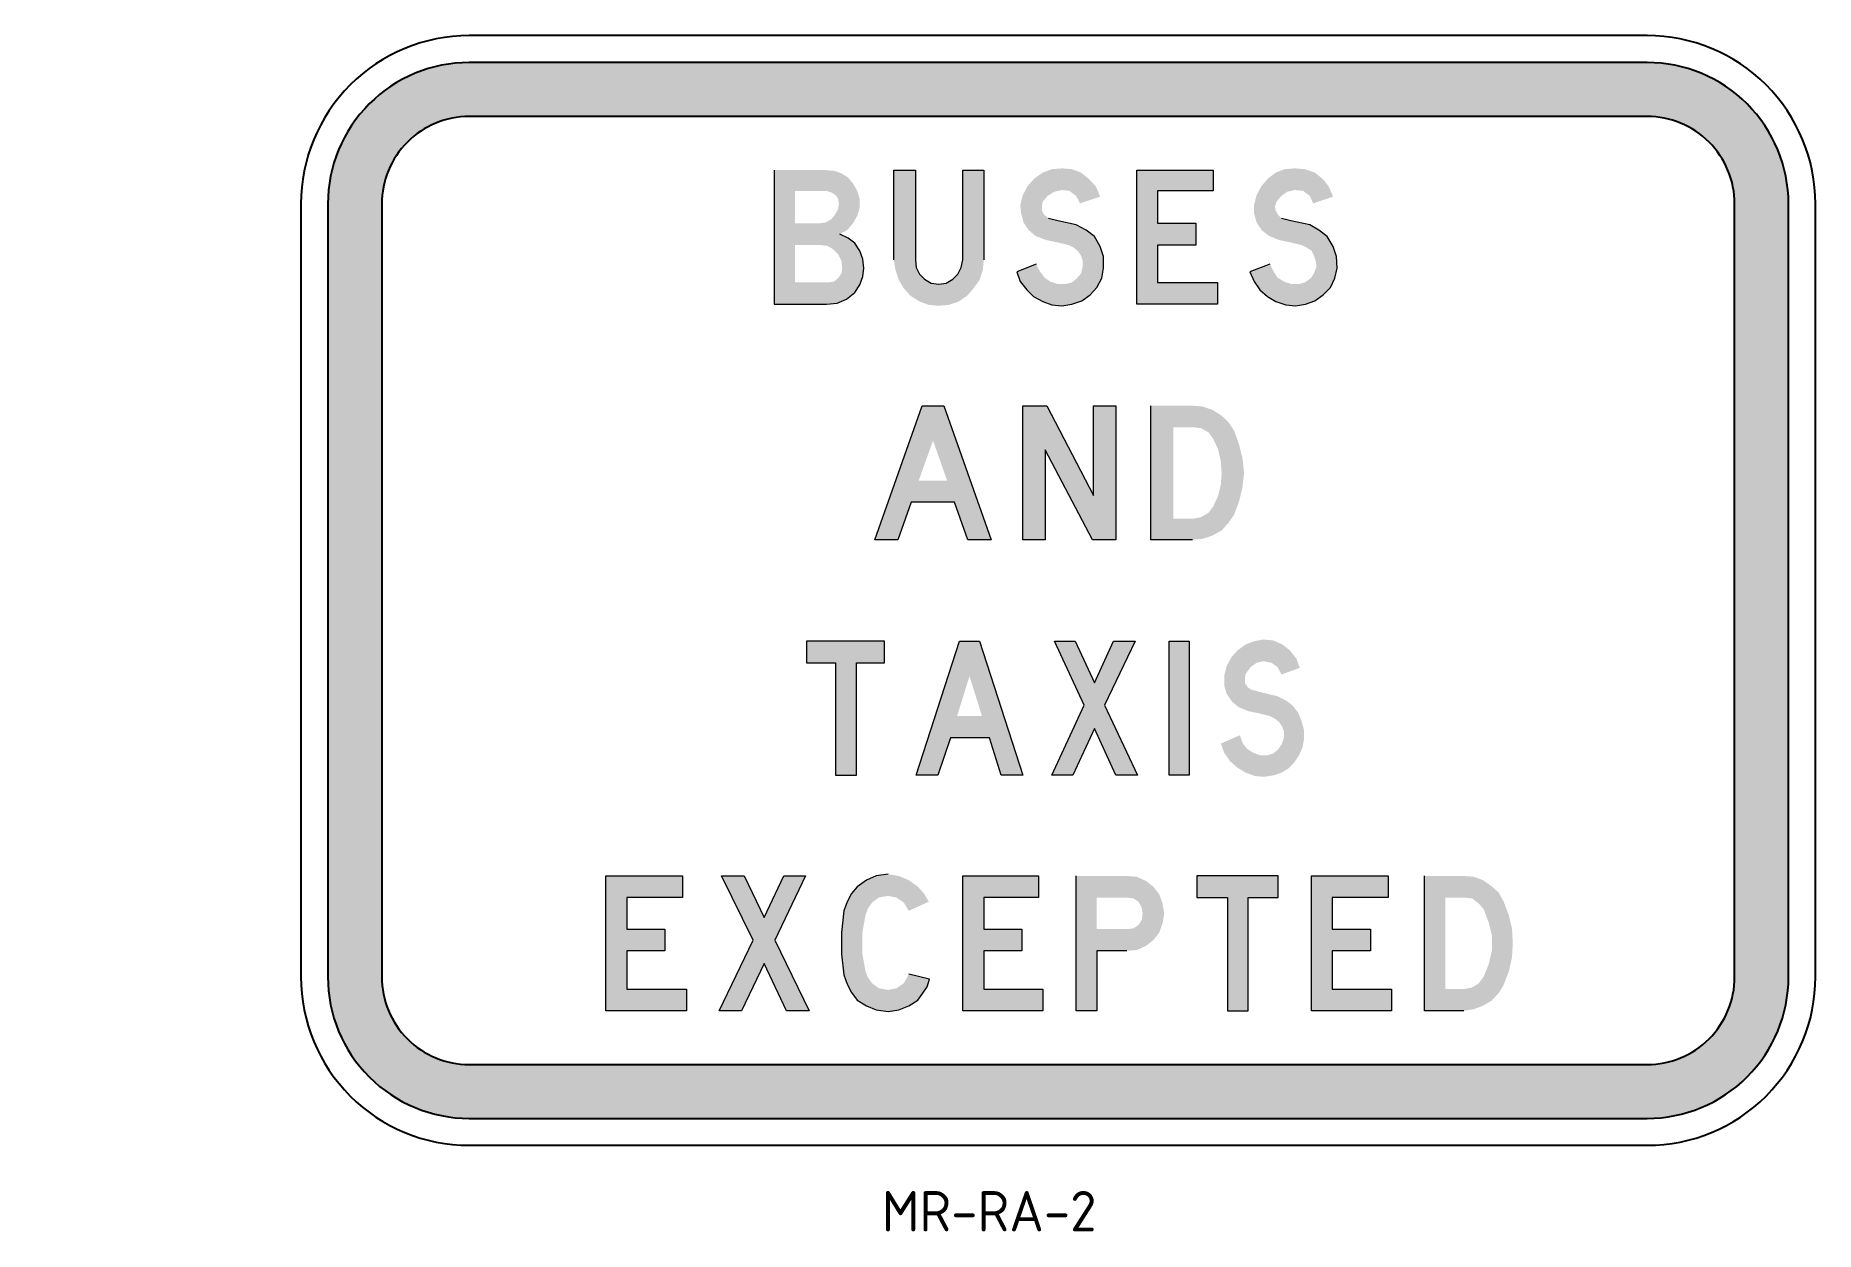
# Model space of a CAD drawing. Extents: x 151 to 284, y 173 to 262.
import ezdxf

# ---------------------------------------------------------------- set-up
doc = ezdxf.new("R2010")
doc.units = 0
doc.linetypes.add('CENTERX2', pattern=[101.6, 63.5, -12.7, 12.7, -12.7])
doc.layers.get('0').update_dxf_attribs({"linetype": 'CONTINUOUS'})
doc.layers.add('L35', color=3, linetype='CONTINUOUS')
doc.layers.add('T25', color=1, linetype='CONTINUOUS')
doc.styles.add('ISO', font='iso3098b.shx')

msp = doc.modelspace()

# ---------------------------------------------------------------- hatches: boundary and pattern name
at = {"layer": 'T25', "linetype": 'CENTERX2'}
h = msp.add_hatch(color=256, dxfattribs=at)
h.paths.add_polyline_path([(233.29, 252.03), (238.97, 252.03), (238.97, 250.49), (234.83, 250.49), (234.83, 248.08), (237.68, 248.08), (237.68, 246.47), (234.83, 246.47), (234.83, 243.69), (239.28, 243.69), (239.28, 242.08), (233.29, 242.08)])
h.paths.add_polyline_path([(246.39, 249.56), (247.87, 250.06), (247.56, 250.8), (247.13, 251.35), (246.51, 251.85), (245.77, 252.1), (245.03, 252.16), (244.29, 252.1), (243.61, 251.85), (243.05, 251.42), (242.56, 250.86), (242.19, 250.18), (242, 249.44), (242, 248.82), (242.19, 248.14), (242.56, 247.58), (243.11, 247.15), (243.86, 246.84), (244.72, 246.66), (245.53, 246.47), (245.9, 246.29), (246.27, 246.04), (246.45, 245.67), (246.58, 245.3), (246.64, 244.87), (246.45, 244.37), (246.21, 244), (245.77, 243.69), (245.34, 243.57), (244.78, 243.57), (244.23, 243.75), (243.73, 244.06), (243.42, 244.56), (243.18, 245.05), (241.69, 244.49), (242, 243.75), (242.44, 243.13), (242.99, 242.64), (243.61, 242.27), (244.35, 242.02), (245.09, 241.96), (245.83, 242.08), (246.51, 242.33), (247.13, 242.76), (247.69, 243.32), (248, 244), (248.18, 244.74), (248.12, 245.61), (247.87, 246.35), (247.44, 247.09), (246.82, 247.58), (246.14, 247.96), (244.72, 248.26), (244.04, 248.45), (243.79, 248.7), (243.61, 249.01), (243.55, 249.32), (243.67, 249.69), (244.04, 250.12), (244.47, 250.43), (245.03, 250.55), (245.65, 250.49), (246.14, 250.12)])
h.paths.add_polyline_path([(229.08, 249.56), (230.57, 250.06), (230.26, 250.8), (229.76, 251.35), (229.15, 251.85), (228.47, 252.1), (227.73, 252.16), (226.98, 252.1), (226.3, 251.85), (225.69, 251.42), (225.19, 250.86), (224.82, 250.18), (224.63, 249.44), (224.7, 248.82), (224.88, 248.14), (225.25, 247.58), (225.75, 247.15), (226.55, 246.84), (227.42, 246.66), (228.22, 246.47), (228.59, 246.29), (228.9, 246.04), (229.15, 245.67), (229.27, 245.3), (229.27, 244.87), (229.15, 244.37), (228.84, 244), (228.47, 243.69), (227.97, 243.57), (227.42, 243.57), (226.86, 243.75), (226.43, 244.06), (226.06, 244.56), (225.81, 245.05), (224.39, 244.49), (224.63, 243.75), (225.13, 243.13), (225.62, 242.64), (226.3, 242.27), (226.98, 242.02), (227.73, 241.96), (228.47, 242.08), (229.21, 242.33), (229.83, 242.76), (230.32, 243.32), (230.69, 244), (230.82, 244.74), (230.82, 245.61), (230.57, 246.35), (230.14, 247.09), (229.52, 247.58), (228.78, 247.96), (227.42, 248.26), (226.74, 248.45), (226.43, 248.7), (226.24, 249.01), (226.24, 249.32), (226.3, 249.69), (226.67, 250.12), (227.17, 250.43), (227.73, 250.55), (228.28, 250.49), (228.78, 250.12)])
h.paths.add_polyline_path([(215.24, 245.36), (215.24, 252.03), (216.85, 252.03), (216.85, 245.36), (216.91, 244.8), (217.16, 244.31), (217.53, 243.94), (218.02, 243.63), (218.58, 243.57), (219.13, 243.63), (219.63, 243.94), (220, 244.31), (220.25, 244.8), (220.37, 245.36), (220.37, 252.03), (221.92, 252.03), (221.92, 245.36), (221.85, 244.62), (221.61, 243.88), (221.17, 243.26), (220.68, 242.7), (220.06, 242.27), (219.32, 242.02), (218.58, 241.96), (217.84, 242.02), (217.16, 242.27), (216.48, 242.7), (215.98, 243.26), (215.61, 243.88), (215.36, 244.62)])
h.paths.add_polyline_path([(210.36, 243.69), (207.89, 243.69), (207.89, 246.47), (209.74, 246.47), (210.3, 246.41), (210.73, 246.16), (211.1, 245.79), (211.35, 245.3), (211.41, 244.74), (211.35, 244.37), (211.1, 244), (210.79, 243.75)], flags=16)
h.paths.add_polyline_path([(209.74, 248.08), (207.89, 248.08), (207.89, 250.49), (210.23, 250.49), (210.6, 250.37), (210.91, 250.18), (211.1, 249.93), (211.16, 249.56), (211.1, 249.13), (210.85, 248.7), (210.6, 248.39), (210.17, 248.14)], flags=16)
h.paths.add_polyline_path([(206.34, 252.03), (206.34, 242.08), (210.23, 242.08), (211.04, 242.15), (211.72, 242.45), (212.34, 242.95), (212.71, 243.51), (212.95, 244.12), (213.02, 244.74), (212.95, 245.42), (212.71, 246.04), (212.34, 246.6), (211.84, 246.97), (211.22, 247.28), (211.78, 247.58), (212.21, 248.08), (212.52, 248.64), (212.71, 249.25), (212.71, 249.87), (212.52, 250.49), (212.21, 251.05), (211.84, 251.48), (211.35, 251.79), (210.85, 251.97), (210.23, 252.03)])
h.paths.add_polyline_path([(151.49, 236.26), (151.49, 240.29), (155.24, 240.29), (155.24, 236.26)], flags=9)
h.paths.add_polyline_path([(151.49, 244.89), (151.49, 249.16), (155.24, 249.16), (155.24, 244.89)], flags=9)
h.paths.add_polyline_path([(151.49, 254.88), (151.49, 259.16), (155.24, 259.16), (155.24, 254.88)], flags=9)
h = msp.add_hatch(color=256, dxfattribs=at)
edge = h.paths.add_edge_path(flags=16)
edge.add_line((177.2, 249.52), (177.2, 192.12))
edge.add_arc((183.7, 192.12), 6.5, 180, 270)
edge.add_line((183.7, 185.62), (271.2, 185.62))
edge.add_arc((271.2, 192.12), 6.5, 270, 360)
edge.add_line((277.7, 192.12), (277.7, 249.52))
edge.add_arc((271.2, 249.52), 6.5, 0, 90)
edge.add_line((271.2, 256.02), (183.7, 256.02))
edge.add_arc((183.7, 249.52), 6.5, 90, 180)
edge = h.paths.add_edge_path()
edge.add_line((173.2, 249.52), (173.2, 192.12))
edge.add_arc((183.7, 192.12), 10.5, 180, 270)
edge.add_line((183.7, 181.62), (271.2, 181.62))
edge.add_arc((271.2, 192.12), 10.5, 270, 360)
edge.add_line((281.7, 192.12), (281.7, 249.52))
edge.add_arc((271.2, 249.52), 10.5, 360, 450)
edge.add_line((271.2, 260.02), (183.7, 260.02))
edge.add_arc((183.7, 249.52), 10.5, 90, 180)
h = msp.add_hatch(color=256, dxfattribs=at)
h.paths.add_polyline_path([(224.82, 234.54), (226.61, 234.54), (230.07, 227.87), (230.07, 234.54), (231.74, 234.54), (231.74, 224.59), (230.01, 224.59), (226.49, 231.27), (226.49, 224.59), (224.82, 224.59)])
h.paths.add_polyline_path([(219.2, 228.98), (217.09, 228.98), (218.15, 231.95)], flags=16)
h.paths.add_polyline_path([(213.82, 224.59), (217.34, 234.54), (218.95, 234.54), (222.47, 224.59), (220.74, 224.59), (219.75, 227.37), (216.54, 227.37), (215.55, 224.59)])
h.paths.add_polyline_path([(237.43, 226.14), (236.01, 226.14), (236.01, 232.94), (237.43, 232.94), (238.05, 232.87), (238.6, 232.57), (238.97, 232.07), (239.34, 231.27), (239.53, 230.4), (239.59, 229.54), (239.53, 228.67), (239.34, 227.87), (238.97, 227.06), (238.6, 226.57), (238.05, 226.26)], flags=16)
h.paths.add_polyline_path([(237.43, 224.59), (234.34, 224.59), (234.34, 234.54), (237.43, 234.54), (238.17, 234.48), (238.91, 234.23), (239.59, 233.8), (240.09, 233.31), (240.52, 232.69), (240.89, 231.64), (241.14, 230.65), (241.26, 229.54), (241.14, 228.49), (240.89, 227.44), (240.52, 226.45), (240.09, 225.83), (239.59, 225.27), (238.91, 224.9), (238.17, 224.65)])
h = msp.add_hatch(color=256, dxfattribs=at)
h.paths.add_polyline_path([(235.7, 217.05), (237.18, 217.05), (237.18, 207.1), (235.7, 207.1)])
h.paths.add_polyline_path([(227.17, 217.05), (228.71, 217.05), (230.14, 213.96), (231.56, 217.05), (233.16, 217.05), (230.88, 212.29), (233.35, 207.1), (231.74, 207.1), (230.14, 210.56), (228.53, 207.1), (226.98, 207.1), (229.39, 212.29)])
h.paths.add_polyline_path([(221.79, 211.49), (219.94, 211.49), (220.86, 214.46)], flags=16)
h.paths.add_polyline_path([(216.91, 207.1), (220.12, 217.05), (221.61, 217.05), (224.82, 207.1), (223.21, 207.1), (222.35, 209.88), (219.44, 209.88), (218.52, 207.1)])
h.paths.add_polyline_path([(208.75, 217.05), (208.75, 215.45), (210.91, 215.45), (210.91, 207.1), (212.46, 207.1), (212.46, 215.45), (214.56, 215.45), (214.56, 217.05)])
h.paths.add_polyline_path([(244.04, 214.58), (245.4, 215.07), (245.15, 215.75), (244.66, 216.37), (244.1, 216.81), (243.42, 217.11), (242.68, 217.18), (242, 217.05), (241.38, 216.81), (240.77, 216.37), (240.33, 215.88), (239.96, 215.2), (239.78, 214.46), (239.78, 213.78), (239.96, 213.16), (240.33, 212.6), (240.83, 212.17), (241.57, 211.86), (242.44, 211.68), (243.18, 211.49), (243.55, 211.3), (243.86, 211.06), (244.1, 210.69), (244.23, 210.32), (244.23, 209.88), (244.04, 209.39), (243.79, 209.02), (243.42, 208.71), (242.99, 208.58), (242.44, 208.58), (241.94, 208.77), (241.45, 209.08), (241.14, 209.51), (240.95, 210.07), (239.53, 209.45), (239.78, 208.77), (240.21, 208.15), (240.77, 207.66), (241.38, 207.29), (242.06, 207.04), (242.74, 206.98), (243.49, 207.1), (244.04, 207.29), (244.54, 207.6), (244.97, 208.03), (245.34, 208.58), (245.59, 209.14), (245.71, 209.76), (245.71, 210.44), (245.53, 211.12), (245.28, 211.74), (244.85, 212.29), (244.35, 212.66), (243.73, 212.97), (242.44, 213.28), (241.76, 213.47), (241.51, 213.65), (241.32, 213.96), (241.32, 214.33), (241.38, 214.64), (241.76, 215.14), (242.19, 215.45), (242.68, 215.57), (243.3, 215.45), (243.73, 215.14)])
h = msp.add_hatch(color=256, dxfattribs=at)
h.paths.add_polyline_path([(246.27, 199.62), (251.95, 199.62), (251.95, 198.02), (247.81, 198.02), (247.81, 195.67), (250.66, 195.67), (250.66, 194.06), (247.81, 194.06), (247.81, 191.22), (252.2, 191.22), (252.2, 189.61), (246.27, 189.61)])
h.paths.add_polyline_path([(237.74, 199.62), (237.74, 198.02), (240.02, 198.02), (240.02, 189.61), (241.57, 189.61), (241.57, 198.02), (243.79, 198.02), (243.79, 199.62)])
h.paths.add_polyline_path([(220.37, 199.62), (225.99, 199.62), (225.99, 198.02), (221.92, 198.02), (221.92, 195.67), (224.76, 195.67), (224.76, 194.06), (221.92, 194.06), (221.92, 191.22), (226.3, 191.22), (226.3, 189.61), (220.37, 189.61)])
h.paths.add_polyline_path([(202.45, 199.62), (204.12, 199.62), (205.6, 196.53), (207.08, 199.62), (208.69, 199.62), (206.4, 194.86), (208.94, 189.61), (207.27, 189.61), (205.6, 193.13), (203.93, 189.61), (202.26, 189.61), (204.8, 194.86)])
h.paths.add_polyline_path([(193.86, 199.62), (199.54, 199.62), (199.54, 198.02), (195.4, 198.02), (195.4, 195.67), (198.24, 195.67), (198.24, 194.06), (195.4, 194.06), (195.4, 191.22), (199.85, 191.22), (199.85, 189.61), (193.86, 189.61)])
h.paths.add_polyline_path([(257.58, 191.22), (256.22, 191.22), (256.22, 198.02), (257.58, 198.02), (258.2, 197.95), (258.69, 197.58), (259.06, 197.15), (259.43, 196.16), (259.68, 195.17), (259.68, 194.12), (259.43, 193.07), (259.06, 192.14), (258.69, 191.65), (258.2, 191.34)], flags=16)
h.paths.add_polyline_path([(257.58, 189.61), (254.67, 189.61), (254.67, 199.62), (257.58, 199.62), (258.32, 199.56), (259, 199.31), (259.62, 198.88), (260.17, 198.39), (260.54, 197.71), (260.92, 196.72), (261.16, 195.73), (261.22, 194.62), (261.16, 193.57), (260.92, 192.52), (260.54, 191.53), (260.17, 190.91), (259.62, 190.35), (259, 189.98), (258.32, 189.73)])
h.paths.add_polyline_path([(232.55, 195.67), (230.32, 195.67), (230.32, 198.02), (232.55, 198.02), (233.04, 197.95), (233.41, 197.71), (233.66, 197.27), (233.72, 196.84), (233.66, 196.35), (233.41, 195.98), (233.04, 195.73)], flags=16)
h.paths.add_polyline_path([(232.55, 194.06), (230.32, 194.06), (230.32, 189.61), (228.78, 189.61), (228.78, 199.62), (232.55, 199.62), (233.29, 199.56), (233.97, 199.25), (234.52, 198.82), (234.96, 198.26), (235.2, 197.58), (235.33, 196.84), (235.2, 196.1), (234.96, 195.42), (234.52, 194.86), (233.97, 194.43), (233.29, 194.12)])
h.paths.add_polyline_path([(214.81, 199.75), (213.94, 199.62), (213.2, 199.31), (212.52, 198.82), (212.09, 198.33), (211.78, 197.71), (211.53, 197.03), (211.35, 195.42), (211.35, 193.81), (211.53, 192.27), (211.78, 191.59), (212.09, 190.97), (212.52, 190.41), (213.2, 189.98), (213.94, 189.67), (214.81, 189.55), (215.61, 189.67), (216.35, 189.98), (217.03, 190.41), (217.4, 190.91), (217.71, 191.4), (217.9, 191.96), (216.35, 192.33), (216.17, 191.96), (215.98, 191.65), (215.43, 191.28), (214.81, 191.16), (214.13, 191.28), (213.63, 191.65), (213.32, 192.08), (213.14, 192.52), (212.89, 193.94), (212.89, 195.36), (213.14, 196.72), (213.32, 197.21), (213.63, 197.65), (214.13, 198.02), (214.81, 198.14), (215.43, 198.02), (215.98, 197.65), (216.35, 197.03), (217.84, 197.71), (217.47, 198.33), (217.03, 198.82), (216.35, 199.31), (215.61, 199.62)])

# ---------------------------------------------------------------- linework, layer by layer
at = {"color": 1, "lineweight": 0}
for points in [[(206.34, 252.03), (206.34, 242.08), (210.23, 242.08), (211.04, 242.15), (211.72, 242.45), (212.34, 242.95), (212.71, 243.51), (212.95, 244.12), (213.02, 244.74), (212.95, 245.42), (212.71, 246.04), (212.34, 246.6), (211.84, 246.97), (211.22, 247.28)], [(215.24, 252.03), (216.85, 252.03), (216.85, 245.36), (216.91, 244.8), (217.16, 244.31), (217.53, 243.94), (218.02, 243.63), (218.58, 243.57), (219.13, 243.63), (219.63, 243.94), (220, 244.31), (220.25, 244.8), (220.37, 245.36), (220.37, 252.03), (221.92, 252.03), (221.92, 245.36)], [(215.24, 245.36), (215.24, 252.03)], [(233.29, 252.03), (238.97, 252.03), (238.97, 250.49), (234.83, 250.49), (234.83, 248.08), (237.68, 248.08), (237.68, 246.47), (234.83, 246.47), (234.83, 243.69), (239.28, 243.69), (239.28, 242.08), (233.29, 242.08), (233.29, 252.03), (233.29, 252.03)], [(225.81, 245.05), (224.39, 244.49), (224.63, 243.75), (225.13, 243.13), (225.62, 242.64), (226.3, 242.27), (226.98, 242.02), (227.73, 241.96), (228.47, 242.08), (229.21, 242.33), (229.83, 242.76), (230.32, 243.32), (230.69, 244), (230.82, 244.74), (230.82, 245.61), (230.57, 246.35), (230.14, 247.09), (229.52, 247.58), (228.78, 247.96), (227.42, 248.26), (226.74, 248.45)], [(243.18, 245.05), (241.69, 244.49), (242, 243.75), (242.44, 243.13), (242.99, 242.64), (243.61, 242.27), (244.35, 242.02), (245.09, 241.96), (245.83, 242.08), (246.51, 242.33), (247.13, 242.76), (247.69, 243.32), (248, 244), (248.18, 244.74), (248.12, 245.61), (247.87, 246.35), (247.44, 247.09), (246.82, 247.58), (246.14, 247.96), (244.72, 248.26), (244.04, 248.45)], [(213.82, 224.59), (217.34, 234.54), (218.95, 234.54), (222.47, 224.59), (220.74, 224.59), (219.75, 227.37), (216.54, 227.37), (215.55, 224.59), (213.82, 224.59), (213.82, 224.59)], [(224.82, 234.54), (226.61, 234.54), (230.07, 227.87), (230.07, 234.54), (231.74, 234.54), (231.74, 224.59), (230.01, 224.59), (226.49, 231.27), (226.49, 224.59), (224.82, 224.59), (224.82, 234.54), (224.82, 234.54)], [(237.43, 224.59), (234.34, 224.59), (234.34, 234.54)], [(208.75, 217.05), (208.75, 215.45), (210.91, 215.45), (210.91, 207.1), (212.46, 207.1), (212.46, 215.45), (214.56, 215.45), (214.56, 217.05), (208.75, 217.05), (208.75, 217.05)], [(216.91, 207.1), (220.12, 217.05), (221.61, 217.05), (224.82, 207.1), (223.21, 207.1), (222.35, 209.88), (219.44, 209.88), (218.52, 207.1), (216.91, 207.1), (216.91, 207.1)], [(227.17, 217.05), (228.71, 217.05), (230.14, 213.96), (231.56, 217.05), (233.16, 217.05), (230.88, 212.29), (233.35, 207.1), (231.74, 207.1), (230.14, 210.56), (228.53, 207.1), (226.98, 207.1), (229.39, 212.29), (227.17, 217.05), (227.17, 217.05)], [(235.7, 217.05), (237.18, 217.05), (237.18, 207.1), (235.7, 207.1), (235.7, 217.05), (235.7, 217.05)], [(214.81, 199.75), (213.94, 199.62), (213.2, 199.31), (212.52, 198.82), (212.09, 198.33), (211.78, 197.71), (211.53, 197.03), (211.35, 195.42), (211.35, 193.81), (211.53, 192.27), (211.78, 191.59), (212.09, 190.97), (212.52, 190.41), (213.2, 189.98), (213.94, 189.67), (214.81, 189.55), (215.61, 189.67), (216.35, 189.98), (217.03, 190.41), (217.4, 190.91), (217.71, 191.4), (217.9, 191.96), (216.35, 192.33)], [(193.86, 199.62), (199.54, 199.62), (199.54, 198.02), (195.4, 198.02), (195.4, 195.67), (198.24, 195.67), (198.24, 194.06), (195.4, 194.06), (195.4, 191.22), (199.85, 191.22), (199.85, 189.61), (193.86, 189.61), (193.86, 199.62), (193.86, 199.62)], [(202.45, 199.62), (204.12, 199.62), (205.6, 196.53), (207.08, 199.62), (208.69, 199.62), (206.4, 194.86), (208.94, 189.61), (207.27, 189.61), (205.6, 193.13), (203.93, 189.61), (202.26, 189.61), (204.8, 194.86), (202.45, 199.62), (202.45, 199.62)], [(220.37, 199.62), (225.99, 199.62), (225.99, 198.02), (221.92, 198.02), (221.92, 195.67), (224.76, 195.67), (224.76, 194.06), (221.92, 194.06), (221.92, 191.22), (226.3, 191.22), (226.3, 189.61), (220.37, 189.61), (220.37, 199.62), (220.37, 199.62)], [(232.55, 194.06), (230.32, 194.06), (230.32, 189.61), (228.78, 189.61), (228.78, 199.62)], [(237.74, 199.62), (237.74, 198.02), (240.02, 198.02), (240.02, 189.61), (241.57, 189.61), (241.57, 198.02), (243.79, 198.02), (243.79, 199.62), (237.74, 199.62), (237.74, 199.62)], [(246.27, 199.62), (251.95, 199.62), (251.95, 198.02), (247.81, 198.02), (247.81, 195.67), (250.66, 195.67), (250.66, 194.06), (247.81, 194.06), (247.81, 191.22), (252.2, 191.22), (252.2, 189.61), (246.27, 189.61), (246.27, 199.62), (246.27, 199.62)], [(257.58, 189.61), (254.67, 189.61), (254.67, 199.62)]]:
    msp.add_lwpolyline(points, dxfattribs=at)
at = {"layer": 'L35'}
for points in [[(171.2, 249.52), (171.2, 192.12, 0.414214), (183.7, 179.62), (271.2, 179.62, 0.414214), (283.7, 192.12), (283.7, 249.52, 0.414214), (271.2, 262.02), (183.7, 262.02, 0.414214)], [(173.2, 249.52), (173.2, 192.12, 0.414214), (183.7, 181.62), (271.2, 181.62, 0.414214), (281.7, 192.12), (281.7, 249.52, 0.414214), (271.2, 260.02), (183.7, 260.02, 0.414214)], [(177.2, 249.52), (177.2, 192.12, 0.414214), (183.7, 185.62), (271.2, 185.62, 0.414214), (277.7, 192.12), (277.7, 249.52, 0.414214), (271.2, 256.02), (183.7, 256.02, 0.414214)]]:
    msp.add_lwpolyline(points, format="xyb", close=True, dxfattribs=at)

# ---------------------------------------------------------------- texts
at = {"layer": 'T25', "color": 3, "style": 'ISO'}
msp.add_text('               MR-RA-2', height=3, dxfattribs=at).set_placement((187.03, 173.23))

doc.saveas('drawing.dxf')
